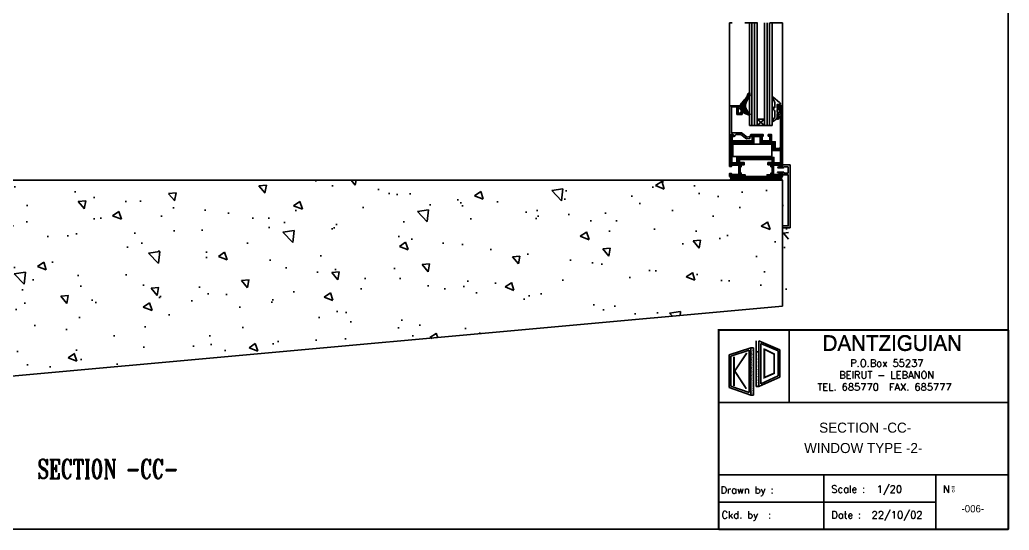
# Model space of a CAD drawing. Header units: millimetres. Extents: x 1398 to 1463.6, y 278.6 to 295.8.
# Drawn here: x 1455.72 to 1463.58, y 284.26 to 288.32 of the extents above; entities that cross this region are included whole.
import ezdxf
from ezdxf.enums import TextEntityAlignment as Align

# ---------------------------------------------------------------- set-up
doc = ezdxf.new("R2010")
doc.units = ezdxf.units.MM
doc.linetypes.add('CENTER', pattern=[2, 1.25, -0.25, 0.25, -0.25])
for name, color, linetype in [('HATCH', 9, 'Continuous'), ('JOINT', 3, 'Continuous'), ('PARC', 8, 'Continuous'), ('PROFIL', 7, 'Continuous')]:
    doc.layers.add(name, color=color, linetype=linetype)
doc.styles.add('2', font='SCRIPTC.SHX', dxfattribs={"height": 0.2})
doc.styles.add('ROMANS', font='romans')
doc.styles.add('ROMANT', font='romant.shx', dxfattribs={"width": 0.7})
doc.styles.add('TECHNICLIGHT', font='tel_____.pfb')

# ---------------------------------------------------------------- blocks, each defined once
blk = doc.blocks.new('2272000')
at = {"layer": 'PARC'}
blk.add_lwpolyline([(-17.07, 6.86), (-17.07, 8.9), (-18.07, 8.9), (-18.07, 9.9), (-16.07, 9.9), (-16.07, 5.86), (-22.07, 5.86), (-22.07, 1.5), (-1.5, 1.5), (-1.5, 9.39), (1.9, 13.89), (1.58, 16), (3.08, 16), (3.4, 13.5), (0, 9), (0, 5), (1.5, 3.5), (0, 2.69), (0, 0), (-23, 0), (-23, 9.9), (-21.07, 9.9), (-21.07, 8.9), (-22.07, 8.9), (-22.07, 6.86), (-17.07, 6.86), (-22.07, 6.86)], dxfattribs=at)
blk = doc.blocks.new('2895')
at = {"layer": 'JOINT', "color": 3, "linetype": 'Continuous'}
mesh = blk.add_polyface(dxfattribs=at)
corners = [(5.11, -9.75), (5.35, -9.74), (4.95, -9.74), (5.35, -9.74), (4.93, -9.74), (-9.95, -9.74), (5.36, -9.73), (4.87, -9.73), (-9.94, -9.73), (-11.53, -9.73), (5.36, -9.72), (4.81, -9.72), (-9.92, -9.72), (-11.8, -9.72), (5.37, -9.72), (4.78, -9.72), (-9.91, -9.72), (-11.8, -9.72), (5.53, -9.6), (4.65, -9.6), (-9.56, -9.6), (-11.93, -9.6), (5.53, -9.58), (4.64, -9.58), (-9.52, -9.58), (-11.94, -9.58), (5.62, -9.42), (4.48, -9.42), (-9.07, -9.42), (-12.03, -9.42), (5.62, -9.4), (4.45, -9.4), (-9.01, -9.4), (-12.05, -9.4), (5.63, -9.33), (4.38, -9.33), (-8.81, -9.33), (-12.05, -9.33), (5.66, -9.14), (4.19, -9.14), (-8.47, -9.14), (-12.05, -9.14), (5.65, -9.1), (4.15, -9.1), (-8.4, -9.1), (-12.05, -9.1), (5.53, -8.73), (3.77, -8.73), (-7.74, -8.73), (-11.77, -8.73), (5.49, -8.61), (3.65, -8.61), (-7.52, -8.61), (-11.62, -8.61), (5.42, -8.4), (3.43, -8.4), (-7.25, -8.4), (-11.36, -8.4), (5.32, -8.11), (3.13, -8.11), (-6.86, -8.11), (-10.83, -8.11), (5.2, -7.78), (2.66, -7.78), (-6.43, -7.78), (-10.24, -7.78), (5.19, -7.73), (2.59, -7.73), (-6.37, -7.73), (-10.15, -7.73), (5.14, -7.61), (2.41, -7.61), (-6.21, -7.61), (-9.9, -7.61), (5.06, -7.37), (2.08, -7.37), (-5.81, -7.37), (-9.43, -7.37), (4.95, -7.09), (1.58, -7.09), (-5.33, -7.09), (-8.88, -7.09), (4.87, -6.87), (1.2, -6.87), (-4.95, -6.87), (-8.53, -6.87), (4.77, -6.59), (0.7, -6.59), (-4.15, -6.59), (-8.08, -6.59), (4.7, -6.39), (0.03, -6.39), (-3.61, -6.39), (-7.77, -6.39), (4.68, -6.35), (-0.11, -6.35), (-3.49, -6.35), (-7.72, -6.35), (4.64, -6.22), (-0.56, -6.22), (-2.02, -6.22), (-7.57, -6.22), (4.55, -5.99), (-7.3, -5.99), (4.09, -5.21), (-6.38, -5.21), (3.64, -4.44), (-5.4, -4.44), (3.57, -4.36), (-5.29, -4.36), (2.85, -3.51), (-4.41, -3.51), (-1.87, -3.43), (0.35, -3.43), (2.78, -3.43), (-4.3, -3.43), (-1.87, -3.08), (0.35, -3.08), (2.48, -3.08), (-3.87, -3.08), (-1.87, -2.89), (0.35, -2.89), (2.26, -2.89), (-3.62, -2.89), (-1.87, -2.38), (0.35, -2.38), (1.69, -2.38), (-3.06, -2.38), (-1.87, -2.2), (0.35, -2.2), (1.48, -2.2), (-2.41, -2.2), (0.35, -2.09), (1.36, -2.09), (-1.87, -2.09), (0.35, -1.56), (0.75, -1.56), (0.44, -1.42), (0.6, -1.42)]
mesh.append_faces([[corners[k] for k in face] for face in [(136, 135, 137, 138)]], dxfattribs={"vtx0": -1, "color": 3})
mesh.append_faces([[corners[k] for k in face] for face in [(0, 0, 2, 1), (1, 2, 4, 3), (3, 4, 7, 6), (5, 5, 9, 8), (6, 7, 11, 10), (8, 9, 13, 12), (10, 11, 15, 14), (12, 13, 17, 16), (14, 15, 19, 18), (16, 17, 21, 20), (18, 19, 23, 22), (20, 21, 25, 24), (22, 23, 27, 26), (24, 25, 29, 28), (26, 27, 31, 30), (28, 29, 33, 32), (30, 31, 35, 34), (32, 33, 37, 36), (34, 35, 39, 38), (36, 37, 41, 40), (38, 39, 43, 42), (40, 41, 45, 44), (42, 43, 47, 46), (44, 45, 49, 48), (46, 47, 51, 50), (48, 49, 53, 52), (50, 51, 55, 54), (52, 53, 57, 56), (54, 55, 59, 58), (56, 57, 61, 60), (58, 59, 63, 62), (60, 61, 65, 64), (62, 63, 67, 66), (64, 65, 69, 68), (66, 67, 71, 70), (68, 69, 73, 72), (70, 71, 75, 74), (72, 73, 77, 76), (74, 75, 79, 78), (76, 77, 81, 80), (78, 79, 83, 82), (80, 81, 85, 84), (82, 83, 87, 86), (84, 85, 89, 88), (86, 87, 91, 90), (88, 89, 93, 92), (90, 91, 95, 94), (92, 93, 97, 96), (94, 95, 99, 98), (96, 97, 101, 100), (98, 101, 103, 102), (102, 103, 105, 104), (104, 105, 107, 106), (106, 107, 109, 108), (108, 109, 111, 110), (110, 111, 115, 114), (114, 113, 117, 118), (112, 115, 119, 116), (118, 117, 121, 122), (116, 119, 123, 120), (122, 121, 125, 126), (120, 123, 127, 124), (126, 125, 129, 130), (124, 127, 131, 128), (130, 129, 132, 133), (128, 131, 134, 134), (133, 132, 135, 136)]], dxfattribs={"vtx0": -1, "vtx2": -1, "color": 3})
mesh.append_faces([[corners[k] for k in face] for face in [(99, 100), (113, 112)]], dxfattribs={"vtx1": -1, "color": 3})
blk = doc.blocks.new('2891000')
at = {"layer": 'JOINT'}
for points in [[(-4.81, -0.97), (-4.06, 0), (0, 0), (0.74, -0.97), (0, -1.7), (0.02, -2.63, 0.437315), (0.24, -2.83), (3.49, -2.83), (4.95, -4.19), (5.45, -4.81), (6.5, -6.44), (6.28, -6.81), (5.62, -6.77), (3.64, -5.1, 0.220218), (2.2, -4.72), (-1.73, -4.73, 0.219129), (-3.01, -5.32), (-3.94, -6.06), (-4.82, -6.79, -0.941913), (-5.44, -6.13), (-4.62, -5.47, 0.575211), (-4.73, -4.76), (-8.53, -4.74, 0.163808), (-10.07, -5.25), (-11.61, -6.2), (-12.28, -6.75, -0.908296), (-13.01, -6.01), (-8.64, -1.03), (-7.66, -0.16, -0.490718), (-7.15, -0.26), (-7.11, -2.83), (-4.27, -2.83, 0.400714), (-4.06, -2.63), (-4.06, -1.7), (-4.81, -0.97)], [(-2.71, -0.87), (-1.39, -0.87, -0.351446), (-0.77, -1.37), (-0.75, -2.21, -0.374324), (-1.24, -2.79), (-2.71, -2.81, -0.372254), (-3.3, -2.31), (-3.31, -1.47, -0.421985), (-2.71, -0.87, -0.986857)]]:
    blk.add_lwpolyline(points, format="xyb", dxfattribs=at)
blk = doc.blocks.new('2562000')
blk.add_lwpolyline([(-10, -31), (-10, 0), (0, 0), (0, -31)], close=True)
blk = doc.blocks.new('*X4')
at = {"color": 0}
for p, q in [((16.15, 67.41), (18.02, 69.28)), ((16.15, 68.3), (17.13, 69.28)), ((16.15, 69.18), (16.25, 69.28)), ((17.51, 67.34), (16.15, 68.71)), ((16.15, 66.53), (17.51, 67.89)), ((17.51, 66.46), (16.15, 67.82)), ((16.15, 65.64), (17.51, 67.01)), ((17.9, 65.18), (16.15, 66.94)), ((17.02, 65.18), (16.15, 66.05)), ((17.51, 68.23), (16.45, 69.28)), ((16.57, 65.18), (17.51, 66.12)), ((18.34, 68.28), (17.34, 69.28)), ((17.45, 65.18), (18.33, 66.06)), ((17.9, 68.28), (18.9, 69.28)), ((18.79, 65.18), (17.91, 66.06)), ((19.22, 68.28), (18.22, 69.28)), ((18.34, 65.18), (19.04, 65.89)), ((18.78, 68.28), (19.78, 69.28)), ((19.04, 65.81), (18.79, 66.06)), ((20.11, 68.28), (19.11, 69.28)), ((19.67, 68.28), (20.67, 69.28)), ((20.99, 68.28), (19.99, 69.28)), ((20.55, 68.28), (21.55, 69.28)), ((21.87, 68.28), (20.87, 69.28)), ((21.44, 68.28), (22.44, 69.28)), ((22.76, 68.28), (21.76, 69.28)), ((22.32, 68.28), (23.32, 69.28)), ((23.64, 68.28), (22.64, 69.28)), ((23.19, 65.61), (23.61, 66.03)), ((23.21, 65.18), (23.19, 65.2)), ((23.2, 68.28), (24.2, 69.28)), ((24.09, 65.18), (23.24, 66.03)), ((25.52, 67.29), (23.53, 69.28)), ((23.64, 65.18), (25.52, 67.06)), ((24.09, 68.28), (25.09, 69.28)), ((24.97, 65.18), (24.12, 66.03)), ((24.33, 66.75), (26.86, 69.28)), ((24.33, 67.64), (25.97, 69.28)), ((25.52, 66.4), (24.33, 67.6)), ((25.86, 65.18), (24.33, 66.71)), ((25.94, 67.75), (24.41, 69.28)), ((24.52, 65.18), (25.52, 66.18)), ((26.83, 67.75), (25.29, 69.28)), ((25.41, 65.18), (26.26, 66.03)), ((26.54, 65.39), (25.89, 66.03)), ((27.71, 67.75), (26.18, 69.28)), ((26.21, 67.75), (27.74, 69.28)), ((26.29, 65.18), (26.54, 65.43)), ((28.59, 67.75), (27.06, 69.28)), ((27.09, 67.75), (28.62, 69.28)), ((29.48, 67.75), (27.95, 69.28)), ((27.97, 67.75), (29.51, 69.28)), ((30.36, 67.75), (28.83, 69.28)), ((28.86, 67.75), (30.39, 69.28)), ((31.25, 67.75), (29.71, 69.28)), ((29.74, 67.75), (31.28, 69.28)), ((32.13, 67.75), (30.6, 69.28)), ((30.63, 67.75), (32.16, 69.28)), ((33.01, 67.75), (31.48, 69.28)), ((31.51, 67.75), (33.04, 69.28)), ((33.9, 67.75), (32.36, 69.28)), ((32.39, 67.75), (33.93, 69.28)), ((34.78, 67.75), (33.25, 69.28)), ((33.28, 67.75), (34.81, 69.28)), ((35.66, 67.75), (34.13, 69.28)), ((34.16, 67.75), (35.69, 69.28)), ((36.55, 67.75), (35.02, 69.28)), ((35.05, 67.75), (36.58, 69.28)), ((37.43, 67.75), (35.9, 69.28)), ((35.93, 67.75), (37.46, 69.28)), ((38.32, 67.75), (36.78, 69.28)), ((36.81, 67.75), (38.35, 69.28)), ((39.2, 67.75), (37.67, 69.28)), ((37.7, 67.75), (39.23, 69.28)), ((40.08, 67.75), (38.55, 69.28)), ((38.58, 67.75), (40.11, 69.28)), ((40.97, 67.75), (39.44, 69.28)), ((39.47, 67.75), (41, 69.28)), ((41.85, 67.75), (40.32, 69.28)), ((40.35, 67.75), (41.88, 69.28)), ((42.74, 67.75), (41.2, 69.28)), ((41.23, 67.75), (42.77, 69.28)), ((43.62, 67.75), (42.09, 69.28)), ((42.12, 67.75), (43.65, 69.28)), ((44.5, 67.75), (42.97, 69.28)), ((43, 67.75), (44.53, 69.28)), ((43.33, 59.24), (47.63, 63.54)), ((45.39, 67.75), (43.86, 69.28)), ((43.88, 67.75), (45.42, 69.28)), ((44.62, 61.42), (46.74, 63.54)), ((44.62, 62.3), (45.86, 63.54)), ((44.62, 63.18), (44.98, 63.54)), ((46.38, 61.45), (44.62, 63.21)), ((46.27, 67.75), (44.74, 69.28)), ((44.77, 67.75), (46.3, 69.28)), ((47.27, 61.45), (45.18, 63.54)), ((47.16, 67.75), (45.62, 69.28)), ((45.65, 67.75), (47.18, 69.28)), ((48.15, 61.45), (46.06, 63.54)), ((46.42, 61.45), (48.51, 63.54)), ((48.04, 67.75), (46.51, 69.28)), ((46.54, 67.75), (48.07, 69.28)), ((49.04, 61.45), (46.95, 63.54)), ((47.31, 61.45), (49.4, 63.54)), ((51.61, 65.06), (47.39, 69.28)), ((47.42, 67.75), (48.95, 69.28)), ((49.92, 61.45), (47.83, 63.54)), ((48.19, 61.45), (51.61, 64.87)), ((51.61, 65.95), (48.27, 69.28)), ((48.3, 67.75), (49.84, 69.28)), ((50.8, 61.45), (48.72, 63.54)), ((49.02, 67.59), (50.72, 69.28)), ((49.07, 61.45), (51.61, 63.98)), ((51.61, 66.83), (49.16, 69.28)), ((49.47, 67.14), (51.6, 69.28)), ((51.61, 61.53), (49.6, 63.54)), ((49.86, 66.65), (52.49, 69.28)), ((49.86, 65.77), (51.61, 67.52)), ((49.86, 64.89), (51.61, 66.64)), ((51.61, 64.18), (49.86, 65.93)), ((49.86, 64), (51.61, 65.75)), ((51.61, 63.3), (49.86, 65.04)), ((51.61, 62.41), (49.86, 64.16)), ((49.96, 61.45), (51.61, 63.1)), ((51.61, 67.72), (50.04, 69.28)), ((52.46, 67.75), (50.93, 69.28)), ((53.34, 67.75), (51.81, 69.28)), ((51.84, 67.75), (53.37, 69.28)), ((54.23, 67.75), (52.69, 69.28)), ((52.72, 67.75), (54.26, 69.28)), ((55.11, 67.75), (53.58, 69.28)), ((53.61, 67.75), (55.14, 69.28)), ((55.99, 67.75), (54.46, 69.28)), ((54.49, 67.75), (56.02, 69.28)), ((56.88, 67.75), (55.35, 69.28)), ((55.38, 67.75), (56.91, 69.28)), ((57.76, 67.75), (56.23, 69.28)), ((56.26, 67.75), (57.79, 69.28)), ((58.65, 67.75), (57.11, 69.28)), ((57.14, 67.75), (58.68, 69.28)), ((59.53, 67.75), (58, 69.28)), ((58.03, 67.75), (59.56, 69.28)), ((60.41, 67.75), (58.88, 69.28)), ((58.91, 67.75), (60.44, 69.28)), ((63.15, 65.9), (59.76, 69.28)), ((59.79, 67.75), (61.33, 69.28)), ((60.22, 61.11), (63.15, 64.03)), ((63.15, 66.78), (60.65, 69.28)), ((60.68, 67.75), (62.21, 69.28)), ((61.1, 61.1), (63.15, 63.15)), ((61.27, 66.58), (63.98, 69.28)), ((61.27, 67.46), (63.09, 69.28)), ((61.27, 65.69), (63.15, 67.57)), ((63.15, 65.02), (61.27, 66.89)), ((61.27, 64.81), (63.15, 66.68)), ((63.15, 64.13), (61.27, 66.01)), ((61.27, 63.92), (63.15, 65.8)), ((63.15, 63.25), (61.27, 65.12)), ((61.27, 63.04), (63.15, 64.92)), ((63.15, 62.36), (61.27, 64.24)), ((64.51, 60.12), (61.27, 63.35)), ((63.15, 67.67), (61.53, 69.28)), ((63.95, 67.75), (62.42, 69.28)), ((64.17, 68.41), (63.3, 69.28)), ((63.33, 67.75), (64.17, 68.59)), ((69.44, 60.6), (72.15, 63.31)), ((69.73, 68.85), (70.17, 69.28)), ((69.73, 67.96), (71.05, 69.28)), ((72.15, 66.62), (69.73, 69.04)), ((69.97, 67.92), (69.73, 68.16)), ((72.15, 67.51), (70.37, 69.28)), ((70.57, 67.92), (71.93, 69.28)), ((70.63, 67.1), (72.15, 68.61)), ((70.63, 66.21), (72.15, 67.73)), ((72.15, 65.74), (70.63, 67.25)), ((70.63, 65.33), (72.15, 66.84)), ((72.15, 64.85), (70.63, 66.37)), ((70.63, 64.44), (72.15, 65.96)), ((72.15, 63.97), (70.63, 65.49)), ((70.63, 63.56), (72.15, 65.08)), ((72.15, 63.09), (70.63, 64.6)), ((70.63, 62.68), (72.15, 64.19)), ((72.15, 62.2), (70.63, 63.72)), ((72.15, 68.39), (71.26, 69.28)), ((72.15, 69.27), (72.14, 69.28)), ((38.95, 58.39), (41.15, 60.6)), ((38.95, 59.28), (40.27, 60.6)), ((38.95, 60.16), (39.38, 60.6)), ((40.08, 58.91), (38.95, 60.05)), ((40.08, 58.03), (38.95, 59.16)), ((39.3, 57.93), (38.95, 58.28)), ((40.64, 59.24), (39.28, 60.6)), ((39.37, 57.93), (40.08, 58.64)), ((41.53, 59.24), (40.16, 60.6)), ((40.67, 59.24), (42.04, 60.6)), ((42.41, 59.24), (41.05, 60.6)), ((41.56, 59.24), (42.92, 60.6)), ((43.29, 59.24), (41.93, 60.6)), ((42.44, 59.24), (43.8, 60.6)), ((45.65, 57.77), (42.82, 60.6)), ((45.65, 58.65), (43.7, 60.6)), ((43.77, 58.8), (45.65, 60.67)), ((43.77, 57.91), (45.65, 59.79)), ((43.77, 57.03), (45.65, 58.9)), ((45.65, 56.89), (43.77, 58.76)), ((43.77, 56.15), (45.65, 58.02)), ((45.65, 56), (43.77, 57.88)), ((43.77, 55.26), (45.65, 57.14)), ((45.65, 55.12), (43.77, 56.99)), ((43.77, 54.38), (45.65, 56.25)), ((45.65, 54.23), (43.77, 56.11)), ((43.77, 53.49), (45.65, 55.37)), ((45.65, 53.35), (43.77, 55.22)), ((45.65, 59.54), (44.58, 60.6)), ((45.65, 61.3), (44.62, 62.33)), ((45.65, 60.42), (44.62, 61.44)), ((50.84, 61.45), (51.61, 62.22)), ((57.05, 60.59), (58.94, 62.47)), ((57.05, 61.47), (58.05, 62.47)), ((57.05, 62.36), (57.17, 62.47)), ((57.05, 59.7), (59.82, 62.47)), ((58.59, 60.74), (57.05, 62.27)), ((58.59, 59.85), (57.05, 61.39)), ((58.59, 58.97), (57.05, 60.5)), ((57.05, 58.82), (58.59, 60.35)), ((58.59, 58.09), (57.05, 59.62)), ((57.05, 57.94), (58.59, 59.47)), ((58.59, 57.2), (57.05, 58.74)), ((57.05, 57.05), (58.59, 58.59)), ((58.59, 56.32), (57.05, 57.85)), ((57.05, 56.17), (58.59, 57.7)), ((58.59, 55.43), (57.05, 56.97)), ((57.05, 55.28), (58.59, 56.82)), ((58.59, 54.55), (57.05, 56.08)), ((57.05, 54.4), (58.59, 55.93)), ((58.59, 53.67), (57.05, 55.2)), ((57.05, 53.52), (58.59, 55.05)), ((59.1, 61.11), (57.74, 62.47)), ((59.98, 61.11), (58.62, 62.47)), ((59.34, 61.11), (60.7, 62.47)), ((60.87, 61.11), (59.5, 62.47)), ((62.81, 60.05), (60.39, 62.47)), ((61.1, 60.22), (63.15, 62.26)), ((61.1, 59.33), (63.9, 62.13)), ((61.1, 58.45), (64.78, 62.13)), ((62.81, 59.17), (61.1, 60.87)), ((62.81, 58.29), (61.1, 59.99)), ((62.5, 57.7), (61.1, 59.11)), ((61.62, 57.7), (61.1, 58.22)), ((61.24, 57.7), (62.81, 59.27)), ((63.66, 60.09), (61.27, 62.47)), ((62.12, 57.7), (62.81, 58.39)), ((64.57, 60.94), (63.38, 62.13)), ((63.62, 60.09), (65.67, 62.13)), ((65.46, 60.94), (64.26, 62.13)), ((64.51, 60.09), (64.51, 60.09)), ((66.34, 60.94), (65.15, 62.13)), ((65.36, 60.94), (66.55, 62.13)), ((67.22, 60.94), (66.03, 62.13)), ((66.24, 60.94), (67.43, 62.13)), ((68.11, 60.94), (66.92, 62.13)), ((67.13, 60.94), (68.32, 62.13)), ((68.99, 60.94), (67.8, 62.13)), ((68.01, 60.94), (69.2, 62.13)), ((70.73, 60.09), (68.68, 62.13)), ((68.89, 60.94), (70.09, 62.13)), ((69.84, 60.09), (69.44, 60.49)), ((72.15, 59.55), (69.57, 62.13)), ((69.81, 60.09), (72.15, 62.42)), ((72.15, 60.44), (70.45, 62.13)), ((72.15, 61.32), (70.63, 62.83)), ((70.69, 60.09), (72.15, 61.54)), ((70.8, 59.31), (72.15, 60.66)), ((72.15, 58.67), (70.8, 60.01)), ((70.8, 58.43), (72.15, 59.77)), ((72.15, 57.78), (70.8, 59.13)), ((70.8, 57.54), (72.15, 58.89)), ((72.02, 57.02), (70.8, 58.24)), ((71.14, 57.02), (70.8, 57.36)), ((71.16, 57.02), (72.15, 58.01)), ((72.05, 57.02), (72.15, 57.12)), ((38.95, 53.09), (39.81, 53.96)), ((41.4, 51.4), (38.95, 53.86)), ((38.95, 52.21), (40.1, 53.35)), ((38.95, 50.44), (41.62, 53.11)), ((38.95, 51.32), (40.73, 53.11)), ((40.52, 51.4), (38.95, 52.98)), ((40.48, 50.56), (38.95, 52.09)), ((40.48, 49.68), (38.95, 51.21)), ((38.95, 49.55), (40.48, 51.09)), ((40.48, 48.79), (38.95, 50.32)), ((38.95, 48.67), (40.48, 50.2)), ((40.48, 47.91), (38.95, 49.44)), ((38.95, 47.79), (40.48, 49.32)), ((40.48, 47.02), (38.95, 48.56)), ((38.95, 46.9), (40.48, 48.44)), ((41.52, 45.1), (38.95, 47.67)), ((38.95, 46.02), (40.48, 47.55)), ((40.1, 53.6), (39.73, 53.96)), ((42.29, 51.4), (40.59, 53.11)), ((40.8, 51.4), (42.5, 53.11)), ((43.17, 51.4), (41.47, 53.11)), ((41.68, 51.4), (43.38, 53.11)), ((44.06, 51.4), (42.35, 53.11)), ((42.56, 51.4), (45.65, 54.48)), ((44.94, 51.4), (43.24, 53.11)), ((43.45, 51.4), (45.65, 53.6)), ((45.65, 52.47), (43.77, 54.34)), ((45.65, 51.58), (43.77, 53.46)), ((44.33, 51.4), (45.65, 52.72)), ((45.22, 51.4), (45.65, 51.83)), ((58.59, 52.78), (57.05, 54.32)), ((57.05, 52.63), (58.59, 54.17)), ((58.59, 51.9), (57.05, 53.43)), ((57.05, 51.75), (58.59, 53.28)), ((58.59, 51.02), (57.05, 52.55)), ((57.05, 50.87), (58.59, 52.4)), ((58.59, 50.13), (57.05, 51.66)), ((57.05, 49.98), (58.59, 51.52)), ((58.59, 49.25), (57.05, 50.78)), ((57.05, 49.1), (58.59, 50.63)), ((58.59, 48.36), (57.05, 49.9)), ((57.05, 48.21), (58.59, 49.75)), ((58.59, 47.48), (57.05, 49.01)), ((57.05, 47.33), (58.59, 48.86)), ((58.59, 46.6), (57.05, 48.13)), ((57.05, 46.45), (58.59, 47.98)), ((58.59, 45.71), (57.05, 47.25)), ((40.63, 45.1), (38.95, 46.79)), ((38.95, 45.13), (40.48, 46.67)), ((38.95, 44.25), (41.16, 46.46)), ((40.45, 44.41), (38.95, 45.91)), ((40.45, 43.52), (38.95, 45.02)), ((39.02, 44.07), (38.95, 44.14)), ((39.46, 43.88), (40.45, 44.87)), ((40.08, 43.62), (40.45, 43.98)), ((40.68, 45.1), (42.05, 46.46)), ((42.4, 45.1), (41.04, 46.46)), ((41.57, 45.1), (42.93, 46.46)), ((43.29, 45.1), (41.92, 46.46)), ((42.45, 45.1), (43.81, 46.46)), ((45.65, 43.63), (42.81, 46.46)), ((43.33, 45.1), (44.7, 46.46)), ((45.65, 44.51), (43.69, 46.46)), ((43.77, 44.65), (45.58, 46.46)), ((43.77, 43.77), (45.65, 45.65)), ((43.77, 42.89), (45.65, 44.76)), ((45.65, 42.74), (43.77, 44.62)), ((43.77, 42), (45.65, 43.88)), ((45.65, 41.86), (43.77, 43.73)), ((43.77, 41.12), (45.65, 42.99)), ((45.65, 40.98), (43.77, 42.85)), ((43.77, 40.24), (45.65, 42.11)), ((45.65, 40.09), (43.77, 41.97)), ((43.77, 39.35), (45.65, 41.23)), ((45.65, 39.21), (43.77, 41.08)), ((43.77, 38.47), (45.65, 40.34)), ((45.65, 38.32), (43.77, 40.2)), ((43.77, 37.58), (45.65, 39.46)), ((45.65, 37.44), (43.77, 39.31)), ((45.65, 45.39), (44.58, 46.46)), ((45.65, 46.28), (45.46, 46.46)), ((57.05, 45.56), (58.59, 47.1)), ((58.59, 44.83), (57.05, 46.36)), ((57.05, 44.68), (58.59, 46.21)), ((58.59, 43.94), (57.05, 45.48)), ((57.05, 43.79), (58.59, 45.33)), ((58.59, 43.06), (57.05, 44.59)), ((57.05, 42.91), (58.59, 44.44)), ((58.59, 42.18), (57.05, 43.71)), ((57.05, 42.03), (58.59, 43.56)), ((58.59, 41.29), (57.05, 42.83)), ((57.05, 41.14), (58.59, 42.68)), ((58.59, 40.41), (57.05, 41.94)), ((57.05, 40.26), (58.59, 41.79)), ((58.59, 39.52), (57.05, 41.06)), ((57.05, 39.38), (58.59, 40.91)), ((58.59, 38.64), (57.05, 40.17)), ((57.05, 38.49), (58.59, 40.02)), ((58.59, 37.76), (57.05, 39.29)), ((70.8, 38.98), (71.36, 39.54)), ((70.8, 38.1), (72.15, 39.44)), ((72.15, 38.34), (70.94, 39.54)), ((72.15, 39.22), (71.83, 39.54)), ((43.77, 36.7), (45.65, 38.57)), ((45.65, 36.56), (43.77, 38.43)), ((43.77, 35.82), (45.65, 37.69)), ((45.65, 35.67), (43.77, 37.55)), ((43.77, 34.93), (45.65, 36.81)), ((45.65, 34.79), (43.77, 36.66)), ((43.77, 34.05), (45.65, 35.92)), ((45.65, 33.9), (43.77, 35.78)), ((43.77, 33.16), (45.65, 35.04)), ((45.65, 33.02), (43.77, 34.89)), ((43.77, 32.28), (45.65, 34.15)), ((45.65, 32.14), (43.77, 34.01)), ((43.77, 31.4), (45.65, 33.27)), ((45.65, 31.25), (43.77, 33.13)), ((43.77, 30.51), (45.65, 32.39)), ((45.65, 30.37), (43.77, 32.24)), ((43.77, 29.63), (45.65, 31.5)), ((57.05, 37.61), (58.59, 39.14)), ((58.59, 36.87), (57.05, 38.41)), ((57.05, 36.72), (58.59, 38.26)), ((58.59, 35.99), (57.05, 37.52)), ((57.05, 35.84), (58.59, 37.37)), ((60.62, 33.07), (57.05, 36.64)), ((57.05, 34.96), (58.59, 36.49)), ((59.74, 33.07), (57.05, 35.76)), ((57.05, 34.07), (58.59, 35.61)), ((57.05, 33.19), (58.98, 35.11)), ((58.85, 33.07), (57.05, 34.87)), ((57.97, 33.07), (57.05, 33.99)), ((57.08, 33.07), (57.05, 33.1)), ((57.82, 33.07), (59.86, 35.11)), ((58.7, 33.07), (60.75, 35.11)), ((63.15, 31.43), (59.46, 35.11)), ((59.59, 33.07), (62.99, 36.48)), ((63.15, 32.31), (60.34, 35.11)), ((60.47, 33.07), (63.88, 36.48)), ((61.1, 38.12), (61.84, 38.86)), ((61.1, 37.24), (62.73, 38.86)), ((62.81, 37.07), (61.1, 38.78)), ((61.1, 36.35), (62.81, 38.06)), ((64.56, 34.43), (61.1, 37.89)), ((61.1, 35.47), (62.81, 37.17)), ((63.68, 34.43), (61.1, 37.01)), ((63.15, 34.08), (61.1, 36.12)), ((63.15, 33.2), (61.1, 35.24)), ((61.27, 32.99), (64.51, 36.23)), ((61.27, 32.1), (63.15, 33.98)), ((61.27, 31.22), (63.15, 33.1)), ((63.15, 30.54), (61.27, 32.42)), ((61.27, 30.34), (63.15, 32.21)), ((63.15, 29.66), (61.27, 31.53)), ((62.81, 37.96), (61.9, 38.86)), ((62.81, 38.84), (62.79, 38.86)), ((65.45, 34.43), (63.4, 36.48)), ((63.6, 34.43), (64.79, 35.63)), ((64.51, 36.25), (64.29, 36.48)), ((64.49, 34.43), (65.68, 35.63)), ((66.33, 34.43), (65.14, 35.63)), ((65.37, 34.43), (66.56, 35.63)), ((67.21, 34.43), (66.02, 35.63)), ((66.25, 34.43), (67.45, 35.63)), ((68.1, 34.43), (66.9, 35.63)), ((67.14, 34.43), (68.33, 35.63)), ((68.98, 34.43), (67.79, 35.63)), ((68.02, 34.43), (69.21, 35.63)), ((69.86, 34.43), (68.67, 35.63)), ((68.91, 34.43), (72.15, 37.68)), ((69.44, 35.85), (70.06, 36.48)), ((72.15, 33.03), (69.44, 35.74)), ((72.15, 33.92), (69.59, 36.48)), ((69.79, 34.43), (72.15, 36.79)), ((72.15, 34.8), (70.47, 36.48)), ((70.63, 34.39), (72.15, 35.91)), ((70.63, 33.51), (72.15, 35.02)), ((70.63, 32.62), (72.15, 34.14)), ((72.15, 32.15), (70.63, 33.67)), ((70.63, 31.74), (72.15, 33.26)), ((72.15, 31.27), (70.63, 32.78)), ((70.63, 30.86), (72.15, 32.37)), ((72.15, 30.38), (70.63, 31.9)), ((70.63, 29.97), (72.15, 31.49)), ((72.15, 37.45), (70.8, 38.8)), ((70.8, 37.21), (72.15, 38.56)), ((72.15, 36.57), (70.8, 37.92)), ((72.15, 35.69), (70.8, 37.03)), ((38.95, 29.22), (40.37, 30.65)), ((38.95, 28.34), (40.45, 29.84)), ((38.95, 27.46), (40.65, 29.16)), ((40.78, 27.28), (38.95, 29.11)), ((39.89, 27.28), (38.95, 28.23)), ((39.01, 27.28), (38.95, 27.34)), ((41.66, 27.28), (39.02, 29.92)), ((40.45, 29.38), (39.59, 30.23)), ((39.66, 27.28), (41.53, 29.16)), ((40.45, 30.26), (40.17, 30.54)), ((40.54, 27.28), (42.41, 29.16)), ((42.54, 27.28), (40.67, 29.16)), ((41.42, 27.28), (43.3, 29.16)), ((43.43, 27.28), (41.56, 29.16)), ((42.31, 27.28), (45.65, 30.62)), ((44.31, 27.28), (42.44, 29.16)), ((43.19, 27.28), (45.65, 29.74)), ((45.2, 27.28), (43.32, 29.16)), ((45.65, 29.48), (43.77, 31.36)), ((46.96, 27.28), (43.77, 30.48)), ((46.08, 27.28), (43.77, 29.59)), ((44.08, 27.28), (45.78, 28.98)), ((44.96, 27.28), (46.66, 28.98)), ((45.84, 27.28), (47.55, 28.98)), ((47.85, 27.28), (46.15, 28.98)), ((46.73, 27.28), (48.43, 28.98)), ((48.73, 27.28), (47.03, 28.98)), ((47.61, 27.28), (49.31, 28.98)), ((49.62, 27.28), (47.91, 28.98)), ((48.5, 27.28), (50.2, 28.98)), ((50.5, 27.28), (48.8, 28.98)), ((49.38, 27.28), (51.08, 28.98)), ((51.38, 27.28), (49.68, 28.98)), ((50.26, 27.28), (51.97, 28.98)), ((52.27, 27.28), (50.56, 28.98)), ((51.15, 27.28), (52.85, 28.98)), ((53.15, 27.28), (51.45, 28.98)), ((52.03, 27.28), (53.73, 28.98)), ((54.04, 27.28), (52.33, 28.98)), ((52.91, 27.28), (54.62, 28.98)), ((54.92, 27.28), (53.22, 28.98)), ((53.8, 27.28), (55.5, 28.98)), ((55.67, 27.42), (54.1, 28.98)), ((54.68, 27.28), (55.67, 28.27)), ((55.67, 28.3), (54.98, 28.98)), ((55.57, 27.28), (55.67, 27.38)), ((55.67, 28.27), (56.39, 28.98)), ((55.67, 27.38), (57.27, 28.98)), ((56.69, 27.28), (55.67, 28.3)), ((55.8, 27.28), (55.67, 27.42)), ((57.57, 27.28), (55.87, 28.98)), ((56.45, 27.28), (58.15, 28.98)), ((58.45, 27.28), (56.75, 28.98)), ((57.33, 27.28), (59.04, 28.98)), ((59.34, 27.28), (57.64, 28.98)), ((58.22, 27.28), (59.92, 28.98)), ((60.22, 27.28), (58.52, 28.98)), ((59.1, 27.28), (60.8, 28.98)), ((61.11, 27.28), (59.4, 28.98)), ((59.99, 27.28), (63.15, 30.44)), ((61.99, 27.28), (60.29, 28.98)), ((60.87, 27.28), (63.15, 29.56)), ((62.87, 27.28), (61.17, 28.98)), ((61.27, 29.45), (63.15, 31.33)), ((64.17, 27.76), (61.27, 30.65)), ((63.76, 27.28), (61.27, 29.77)), ((61.75, 27.28), (63.29, 28.81)), ((62.64, 27.28), (64.17, 28.81)), ((63.52, 27.28), (64.17, 27.93)), ((64.17, 28.64), (63.99, 28.81)), ((69.73, 27.3), (72.15, 29.72)), ((69.73, 28.19), (70.19, 28.64)), ((70.83, 27.28), (69.73, 28.38)), ((69.95, 27.28), (69.73, 27.5)), ((71.71, 27.28), (70.35, 28.64)), ((70.59, 27.28), (72.15, 28.84)), ((72.15, 29.5), (70.63, 31.01)), ((70.63, 29.09), (72.15, 30.6)), ((72.15, 28.62), (70.63, 30.13)), ((72.15, 27.73), (70.63, 29.25)), ((71.48, 27.28), (72.15, 27.95))]:
    blk.add_line(p, q, dxfattribs=at)
blk = doc.blocks.new('8050000')
at = {"layer": 'PROFIL'}
blk.add_lwpolyline([(-14.21, 37.9), (-12.47, 37.9), (-12.47, 38.75), (-13.49, 38.75), (-13.49, 40.47), (9.85, 40.47), (10.85, 39.47), (10.85, 36.26), (5.61, 36.26), (5.61, 33.32), (-0.06, 33.32), (-0.06, 30.65), (1.07, 30.65), (1.07, 31.95), (4.76, 31.95), (4.76, 25.82), (1.09, 25.82), (1.09, 26.68), (-0.06, 26.68), (-0.06, 16.82), (1.44, 16.18), (1.44, 17.82), (4.76, 17.82), (4.76, 1.87), (1.44, 1.87), (1.44, 3.41), (-0.06, 2.6), (-0.06, 0), (25.16, 0), (25.16, 1.53), (24.14, 1.53), (24.14, 7.15), (31.62, 7.15), (31.62, 1.36), (30.72, 1.36), (30.72, 0), (33.14, 0), (33.14, 12.26), (31.79, 12.26), (31.79, 9.19), (30.43, 9.19), (30.43, 8.34), (25.5, 8.34), (25.5, 9.19), (23.8, 9.19), (23.8, 11.58), (22.09, 11.58), (22.09, 7.83), (19.58, 7.83), (19.58, 33.83), (22.09, 33.83), (22.09, 30.42), (23.8, 30.42), (23.8, 32.81), (25.5, 32.81), (25.5, 33.66), (30.43, 33.66), (30.43, 32.81), (31.79, 32.81), (31.79, 29.74), (33.14, 29.74), (33.14, 42), (30.72, 42), (30.72, 40.64), (31.62, 40.64), (31.62, 34.85), (24.14, 34.85), (24.14, 40.47), (25.16, 40.47), (25.16, 42), (-22.86, 42), (-22.86, 37.9), (-19.96, 37.9), (-19.96, 38.78), (-21.5, 38.78), (-21.5, 41), (-14.68, 41), (-14.68, 38.75), (-15.82, 38.75), (-15.82, 37.9), (-13.49, 37.9)], dxfattribs=at)
blk.add_lwpolyline([(12.6, 40.47), (12.6, 34.17), (6.64, 34.17), (6.64, 24.12), (1.47, 24.12), (1.47, 19.18), (6.64, 19.18), (6.64, 1.7), (22.26, 1.7), (22.26, 5.79), (18.04, 5.79), (18.04, 35.19), (22.26, 35.19), (22.26, 40.47)], close=True, dxfattribs=at)
blk.add_blockref('2562000', (17.39, 33.43))
at = {"layer": 'HATCH'}
blk.add_blockref('*X4', (-39.01, -27.28), dxfattribs=at)
blk = doc.blocks.new('AR')
for p, q in [((-9.84, 20.2), (-9.84, 17.7)), ((-8.09, 20.2), (-9.84, 20.2)), ((-8.09, 20.2), (-8.09, 20.07)), ((-7.84, 19.82), (-5.64, 19.82)), ((-6.99, 20.39), (-5.65, 19.97)), ((-8.09, 17.7), (-9.84, 17.7)), ((-8.09, 17.7), (-8.09, 17.82)), ((-7.84, 18.07), (-5.64, 18.07)), ((-6.99, 17.51), (-5.65, 17.93))]:
    blk.add_line(p, q)
blk.add_lwpolyline([(-6.99, 20.39, -0.480341), (-7.59, 20.37), (-7.59, 20.95), (-10.59, 20.95), (-10.59, -4.05), (-7.59, -4.05), (-7.59, -3.3), (-9.84, -3.3), (-9.84, 16.95), (-7.59, 16.95), (-7.59, 17.53, -0.480341), (-6.99, 17.51)], format="xyb")
for centre, radius, start, end in [((-7.84, 20.07), 0.25, 180, 270), ((-5.69, 19.88), 0.1, 0, 71.5651), ((-5.64, 19.87), 0.05, 270, 0), ((-7.84, 17.82), 0.25, 90, 180), ((-5.69, 18.02), 0.1, 288.4349, 0), ((-5.64, 18.02), 0.05, 0, 90)]:
    blk.add_arc(centre, radius, start, end)
blk = doc.blocks.new('A$C03A07C7F')
h = blk.add_hatch()
h.set_pattern_fill('AR-CONC', color=256, scale=5, style=0)
h.set_pattern_definition([(310, (6127.35, -4182.258), (35.86301, 3.1376), [3.75, -41.25]), (5, (6127.35, -4182.26), (-6.93757, -37.6096), [3, -33]), (259.5486, (6130.34, -4181.997), (28.92547, -34.47198), [3.187, -35.0571]), (313.8158, (6127.35, -4192.26), (53.36205, 8.27595), [5.625, -61.875]), (263.3644, (6131.8, -4191.57), (46.73314, -48.7059), [4.7805, -52.58565]), (8.8158, (6127.35, -4192.26), (46.7331, -48.70593), [4.5, -49.5]), (339, (6132.35, -4189.758), (29.84535, 20.13094), [3.75, -41.25]), (34, (6132.35, -4189.76), (12.16577, -36.2575), [3, -33]), (288.5486, (6134.838, -4188.08), (42.01113, -16.12652), [3.187, -35.0571]), (322.5, (6127.351, -4182.258), (0.607993, -16.644693), [0, -32.6, 0, -33.5, 0, -33.125]), (352.5, (6127.35, -4182.258), (13.153477, -19.720586), [0, -19.1, 0, -31.85, 0, -12.625]), (32.5, (6116.201, -4182.258), (26.691122, 1.127744), [0, -12.5, 0, -39, 0, -51.75]), (42.5, (6111.2, -4182.258), (29.15931, -5.00525), [0, -16.25, 0, -25.9, 0, -36.75])])
h.paths.add_polyline_path([(3193.866, 89.078), (2643.866, 39.078), (2643.866, 139.078), (3193.866, 139.078)])
h = blk.add_hatch()
h.set_pattern_fill('AR-SAND', color=256, scale=0.4, style=0)
h.set_pattern_definition([(37.5, (10055.2233, 4593.93777), (-0.025197343, 0.770729508), [0, -0.608, 0, -0.68, 0, -0.65]), (7.5, (10055.2233, 4593.9378), (0.70791068, 1.12885843), [0, -0.328, 0, -0.548, 0, -0.21]), (327.5, (10054.7313, 4593.9378), (1.245656745, 0.00226362), [0, -0.2, 0, -0.72, 0, -0.94]), (317.5, (10054.7313, 4593.9378), (1.20245064, 0.35107023), [0, -0.1, 0, -0.472, 0, -0.54])])
h.paths.add_polyline_path([(3181.001, 57.109), (3182.081, 57.109), (3182.081, 70.844), (3181.001, 70.844)])
h.paths.add_polyline_path([(3179.972, 72.499), (3178.892, 72.499), (3178.892, 53.677), (3179.972, 53.677)])
for p, q in [((3170.423, 156.971), (3170.423, 201.575)), ((3178.308, 160.796), (3178.308, 201.575)), ((3179.308, 160.796), (3179.308, 201.575)), ((3180.308, 160.796), (3180.308, 201.575)), ((3181.308, 160.796), (3181.308, 201.575)), ((3184.308, 160.796), (3184.308, 201.575)), ((3185.308, 160.796), (3185.308, 201.575)), ((3186.308, 160.796), (3186.308, 201.575)), ((3187.308, 160.796), (3187.308, 201.575)), ((3191.452, 168.578), (3191.452, 201.575)), ((3184.308, 163.296), (3181.308, 160.796)), ((3184.308, 160.796), (3181.308, 163.296)), ((3184.308, 163.296), (3181.308, 163.296)), ((3187.308, 160.796), (3178.308, 160.796)), ((2641.466, 139.078), (3191.466, 139.078)), ((3188.822, 140.578), (3173.134, 140.578)), ((3173.134, 140.578), (3173.134, 139.078)), ((3188.822, 140.078), (3173.134, 140.078)), ((3188.822, 139.578), (3173.134, 139.578)), ((3191.385, 140.578), (3183.131, 140.578)), ((3188.822, 140.578), (3188.822, 139.078)), ((3191.466, 89.078), (3191.466, 139.078)), ((2641.466, 39.078), (3191.466, 89.078)), ((3181.001, 57.109), (3181.001, 75.23)), ((3182.081, 75.23), (3190.422, 71.738)), ((3182.081, 57.109), (3182.081, 75.23)), ((3170.213, 69.711), (3178.892, 72.499)), ((3170.933, 69.186), (3178.172, 71.511)), ((3178.172, 71.511), (3178.172, 54.691)), ((3178.892, 72.499), (3179.972, 72.499)), ((3178.892, 72.499), (3178.892, 53.677)), ((3179.972, 72.499), (3179.972, 53.677)), ((3182.081, 70.844), (3181.001, 70.844)), ((3182.801, 74.148), (3189.702, 71.259)), ((3182.801, 58.223), (3182.801, 74.148)), ((3189.702, 71.259), (3189.702, 61.335)), ((3190.422, 71.738), (3190.422, 60.87)), ((3170.213, 56.702), (3170.213, 69.711)), ((3170.933, 57.214), (3170.933, 69.186)), ((3190.422, 60.87), (3182.081, 57.109)), ((3189.702, 61.335), (3182.801, 58.223)), ((3178.892, 53.677), (3170.213, 56.702)), ((3178.172, 54.691), (3170.933, 57.214)), ((3181.001, 57.109), (3182.081, 57.109)), ((3178.892, 53.677), (3179.972, 53.677))]:
    blk.add_line(p, q)
at = {"linetype": 'CENTER'}
blk.add_line((3191.452, 201.575), (3170.423, 201.575), dxfattribs=at)
blk.add_lwpolyline([(2511.094, 0.36), (3281.094, 0.36), (3281.094, 565.36), (2511.094, 565.36)], close=True)
at = {"const_width": 0.72}
for points in [[(3166.07, 0.727), (3166.07, 79.927)], [(3166.07, 79.56), (3281.094, 79.56)], [(3194.061, 50.76), (3194.061, 79.56)], [(3281.094, 0.36), (3281.094, 79.56)], [(3177.246, 70.418), (3172.448, 63.269), (3177.077, 56.205)], [(3172.196, 68.904), (3172.196, 57.298)], [(3166.07, 50.76), (3281.094, 50.76)], [(3166.07, 0.36), (3281.094, 0.36)]]:
    blk.add_lwpolyline(points, dxfattribs=at)
at = {"const_width": 0.72, "flags": 128}
blk.add_lwpolyline([(3184.378, 71.844), (3184.224, 71.877), (3184.231, 60.662), (3188.103, 62.344), (3188.103, 69.997), (3184.297, 71.88)], dxfattribs=at)
for points in [[(3166.07, 21.96), (3281.094, 21.96)], [(3207.898, 0.36), (3207.898, 21.96)], [(3252.294, 0.36), (3252.294, 21.96)], [(3166.07, 11.16), (3252.294, 11.16)]]:
    blk.add_lwpolyline(points)
for centre, start, end in [((3169.964, 139.831), 304.93792, 54.41977), ((3170.259, 139.831), 302.83387, 54.41977), ((3170.581, 139.831), 304.93792, 54.41977), ((3170.903, 139.831), 304.93792, 54.41977), ((3171.202, 139.831), 304.93792, 54.41977), ((3171.497, 139.831), 304.93792, 54.41977), ((3171.819, 139.831), 304.93792, 54.41977), ((3172.141, 139.831), 304.93792, 54.41977), ((3189.815, 139.831), 125.58023, 235.06208), ((3190.137, 139.831), 125.58023, 235.06208), ((3190.459, 139.831), 125.58023, 235.06208), ((3190.754, 139.831), 125.58023, 235.06208), ((3191.053, 139.831), 125.58023, 235.06208), ((3191.375, 139.831), 125.58023, 235.06208), ((3191.697, 139.831), 125.58023, 237.16613), ((3191.992, 139.831), 125.58023, 235.06208)]:
    blk.add_arc(centre, 0.919, start, end)
at = {"yscale": 0.5, "zscale": 0.5}
for name, p, xscale, rotation in [('2895', (3173.66, 167.815), -0.5, 90), ('2891000', (3190.702, 165.578), 0.5, 270), ('2272000', (3170.423, 157.178), 0.5, 270), ('8050000', (3170.452, 157.147), 0.5, 270), ('2562000', (3187.167, 148.45), 0.5, 270)]:
    blk.add_blockref(name, p, dxfattribs=dict(at, xscale=xscale, rotation=rotation))
at = {"xscale": -1}
blk.add_blockref('AR', (3183.881, 124.229), dxfattribs=at)
for s, height, style, p in [('DANTZIGUIAN', 6.10675, 'TECHNICLIGHT', (3207.274, 71.283)), ('DANTZIGUIAN', 6.10675, 'TECHNICLIGHT', (3207.274, 71.219)), ('DANTZIGUIAN', 6.10675, 'TECHNICLIGHT', (3207.322, 71.41)), ('DANTZIGUIAN', 6.10675, 'TECHNICLIGHT', (3207.322, 71.346)), ('DANTZIGUIAN', 6.10675, 'TECHNICLIGHT', (3207.354, 71.283)), ('DANTZIGUIAN', 6.10675, 'TECHNICLIGHT', (3207.354, 71.283)), ('DANTZIGUIAN', 6.10675, 'TECHNICLIGHT', (3207.354, 71.219)), ('DANTZIGUIAN', 6.10675, 'TECHNICLIGHT', (3207.354, 71.219)), ('DANTZIGUIAN', 6.10675, 'TECHNICLIGHT', (3207.402, 71.41)), ('DANTZIGUIAN', 6.10675, 'TECHNICLIGHT', (3207.402, 71.41)), ('DANTZIGUIAN', 6.10675, 'TECHNICLIGHT', (3207.402, 71.346)), ('DANTZIGUIAN', 6.10675, 'TECHNICLIGHT', (3207.402, 71.346)), ('DANTZIGUIAN', 6.10675, 'TECHNICLIGHT', (3207.434, 71.283)), ('DANTZIGUIAN', 6.10675, 'TECHNICLIGHT', (3207.434, 71.219)), ('DANTZIGUIAN', 6.10675, 'TECHNICLIGHT', (3207.481, 71.41)), ('DANTZIGUIAN', 6.10675, 'TECHNICLIGHT', (3207.481, 71.346)), ('P.O.Box 55237', 2.88, 'ROMANS', (3218.305, 64.946)), ('BEIRUT - LEBANON', 2.88, 'ROMANS', (3213.905, 60.257)), ('TEL. 685770  FAX. 685777', 2.88, 'ROMANS', (3205.282, 55.457)), ('Drawn by :', 2.88, 'ROMANS', (3166.831, 14.533)), ('Scale :', 2.88, 'ROMANS', (3210.822, 14.9)), ('1/20', 2.88, 'ROMANS', (3228.799, 14.9)), ('N', 2.88, 'ROMANS', (3255.179, 14.9)), ('Ckd. by  :', 2.88, 'ROMANS', (3167.198, 4.642)), ('Date :', 2.88, 'ROMANS', (3210.822, 4.642))]:
    blk.add_text(s, height=height, dxfattribs=dict(style=style)).set_placement(p)
for s, height, p in [('SECTION -CC-', 4, (3224.268, 38.758)), ('WINDOW TYPE -2-', 4, (3223.508, 30.663)), ('-006-', 2.88, (3267.012, 7.108))]:
    blk.add_text(s, height=height).set_placement(p, align=Align.CENTER)
at = {"color": 4, "style": 'ROMANT', "width": 0.7}
blk.add_text('SECTION -CC-', height=7.5, dxfattribs=at).set_placement((2895.605, 20.561))
for s, height, p in [('=', 1.843, (3258.442, 16.212)), ('%%d', 2.88, (3258.511, 13.249))]:
    blk.add_text(s, height=height).set_placement(p)
for tag, p, style in [('ROSY', (683.087, 26.495), '2'), ('30/10/02', (715.706, 16.31), 'ROMANS'), ('ROSY', (1513.839, 14.827), '2'), ('ROSY', (2354.851, 14.827), '2'), ('ROSY', (3194.181, 14.827), '2'), ('30/10/02', (1546.458, 4.642), 'ROMANS'), ('30/10/02', (2387.471, 4.642), 'ROMANS'), ('30/10/02', (3226.8, 4.642), 'ROMANS')]:
    blk.add_attdef(tag, p, '', height=2.88, dxfattribs=dict(style=style))

msp = doc.modelspace()

# ---------------------------------------------------------------- block references
ref = msp.add_blockref('A$C03A07C7F', (1397.9505, 284.2598), dxfattribs=dict(xscale=0.01999999999999991, yscale=0.01999999999999991, zscale=0.01999999999999991))
ref.add_attrib('30/10/02', '22/10/02', (1462.4865, 284.3527), dxfattribs={"height": 0.0576, "style": 'ROMANS'})

doc.saveas('drawing.dxf')
